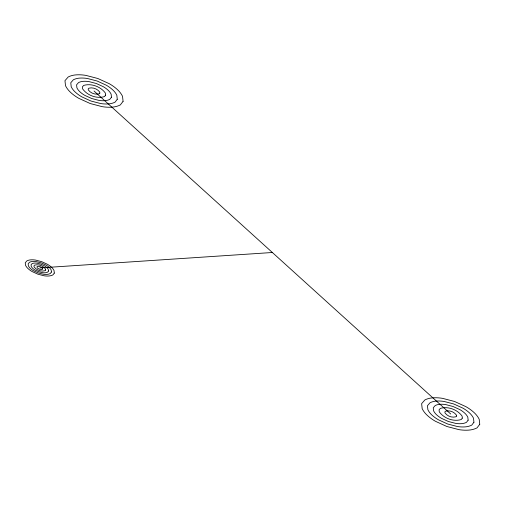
<?xml version="1.0" encoding="UTF-8"?>
<svg xmlns="http://www.w3.org/2000/svg" width="505" height="505" viewBox="0 0 505 505"><rect width="100%" height="100%" fill="white"/><g stroke="black" fill="none" stroke-linecap="round" stroke-linejoin="round"><path stroke-width="0.76" d="M39.775 267.928L272.359 252.5M94.025 91.014L450.694 413.986M99.832 93.084L99.289 93.797C95.413 95.003 90.666 93.229 88.324 89.959L88.211 88.949L88.855 88.211C92.712 87.062 97.402 88.836 99.725 92.074L99.832 93.084M105.646 95.148L104.554 96.575C96.802 98.986 87.308 95.439 82.618 88.899L82.403 86.885L83.691 85.408C91.392 83.104 100.785 86.652 105.431 93.135L105.646 95.148M111.46 97.212L109.819 99.352A14.348 10.51 22.5 0 1 104.724 100.703A21.166 15.503 22.5 0 1 98.911 100.394L91.721 98.519L84.909 95.42A21.166 15.503 22.5 0 1 80.068 91.942A13.515 9.898 22.5 0 1 76.918 87.845L76.59 84.821L78.528 82.599A13.515 9.898 22.5 0 1 83.325 81.33A21.166 15.503 22.5 0 1 89.139 81.64L96.322 83.508L103.134 86.614A21.166 15.503 22.5 0 1 107.982 90.092A13.515 9.898 22.5 0 1 111.132 94.189L111.46 97.212M117.267 99.277L115.083 102.136A19.133 14.014 22.5 0 1 108.291 103.935A28.223 20.673 22.5 0 1 100.539 103.519L90.957 101.025L81.873 96.884A28.223 20.673 22.5 0 1 75.415 92.251A18.022 13.199 22.5 0 1 71.218 86.784L70.776 82.757L73.358 79.796A18.022 13.199 22.5 0 1 79.758 78.098A28.223 20.673 22.5 0 1 87.51 78.515L97.093 81.008L106.176 85.149A28.223 20.673 22.5 0 1 112.628 89.783A18.022 13.199 22.5 0 1 116.832 95.249L117.267 99.277M123.081 101.347L120.348 104.914A23.918 17.524 22.5 0 1 111.857 107.167A35.281 25.843 22.5 0 1 102.168 106.65L90.187 103.525L78.837 98.355A35.281 25.843 22.5 0 1 70.763 92.56A22.523 16.501 22.5 0 1 65.511 85.73L64.968 80.686L68.194 76.987A22.523 16.501 22.5 0 1 76.192 74.866A35.281 25.843 22.5 0 1 85.875 75.384L97.856 78.509L109.213 83.678A35.281 25.843 22.5 0 1 117.28 89.473A22.523 16.501 22.5 0 1 122.532 96.303L123.081 101.347M42.685 268.957L41.562 269.537L39.396 269.178L37.452 268.079L36.871 266.892L37.995 266.312L40.16 266.672L42.104 267.77L42.685 268.957M45.589 269.992L45.046 270.705C41.164 271.911 36.417 270.137 34.075 266.867L33.968 265.857L34.611 265.119C38.462 263.97 43.159 265.744 45.482 268.982L45.589 269.992M48.493 271.021L47.678 272.094A7.177 5.258 22.5 0 1 45.128 272.769A10.586 7.752 22.5 0 1 42.224 272.612L38.626 271.677L35.224 270.125A10.586 7.752 22.5 0 1 32.8 268.389A6.761 4.949 22.5 0 1 31.222 266.337L31.064 264.828L32.03 263.717A6.761 4.949 22.5 0 1 34.428 263.08A10.586 7.752 22.5 0 1 37.332 263.238L40.93 264.172L44.333 265.725A10.586 7.752 22.5 0 1 46.757 267.461A6.761 4.949 22.5 0 1 48.328 269.512L48.493 271.021M51.403 272.056L50.311 273.483A9.57 7.007 22.5 0 1 46.914 274.385A14.108 10.34 22.5 0 1 43.039 274.177L38.241 272.927L33.702 270.857A14.108 10.34 22.5 0 1 30.477 268.54A9.008 6.603 22.5 0 1 28.375 265.807L28.154 263.793L29.448 262.316A9.008 6.603 22.5 0 1 32.642 261.464A14.108 10.34 22.5 0 1 36.518 261.672L41.315 262.922L45.854 264.992A14.108 10.34 22.5 0 1 49.08 267.309A9.008 6.603 22.5 0 1 51.182 270.042L51.403 272.056M54.306 273.091L52.943 274.871A11.956 8.762 22.5 0 1 48.695 276.001A17.637 12.922 22.5 0 1 43.853 275.743L37.862 274.177L32.181 271.595A17.637 12.922 22.5 0 1 28.147 268.698A11.261 8.25 22.5 0 1 25.521 265.283L25.25 262.758L26.86 260.908A11.261 8.25 22.5 0 1 30.862 259.848A17.637 12.922 22.5 0 1 35.703 260.107L41.694 261.672L47.369 264.254A17.637 12.922 22.5 0 1 51.409 267.151A11.261 8.25 22.5 0 1 54.035 270.566L54.306 273.091M456.507 416.051L455.958 416.764C452.082 417.97 447.335 416.196 444.993 412.926L444.88 411.916L445.53 411.177C449.381 410.028 454.077 411.802 456.394 415.041L456.507 416.051M462.315 418.115L461.223 419.541C453.471 421.953 443.977 418.405 439.287 411.865L439.072 409.852L440.36 408.375C448.061 406.07 457.454 409.618 462.1 416.101L462.315 418.115M468.129 420.179L466.487 422.319A14.348 10.51 22.5 0 1 461.393 423.67A21.166 15.503 22.5 0 1 455.579 423.36L448.389 421.492L441.578 418.386A21.166 15.503 22.5 0 1 436.737 414.908A13.515 9.898 22.5 0 1 433.587 410.811L433.258 407.787L435.196 405.565A13.515 9.898 22.5 0 1 439.994 404.297A21.166 15.503 22.5 0 1 445.808 404.606L452.998 406.481L459.809 409.58A21.166 15.503 22.5 0 1 464.651 413.058A13.515 9.898 22.5 0 1 467.8 417.155L468.129 420.179M473.936 422.243L471.752 425.103A19.133 14.014 22.5 0 1 464.96 426.902A28.223 20.673 22.5 0 1 457.208 426.485L447.626 423.992L438.542 419.851A28.223 20.673 22.5 0 1 432.084 415.217A18.022 13.199 22.5 0 1 427.887 409.751L427.451 405.723L430.026 402.763A18.022 13.199 22.5 0 1 436.427 401.065A28.223 20.673 22.5 0 1 444.179 401.481L453.761 403.975L462.845 408.116A28.223 20.673 22.5 0 1 469.303 412.749A18.022 13.199 22.5 0 1 473.501 418.216L473.936 422.243M479.75 424.314L477.017 427.88A23.918 17.524 22.5 0 1 468.526 430.134A35.281 25.843 22.5 0 1 458.837 429.616L446.856 426.491L435.506 421.322A35.281 25.843 22.5 0 1 427.438 415.527A22.523 16.501 22.5 0 1 422.18 408.697L421.637 403.653L424.863 399.954A22.523 16.501 22.5 0 1 432.861 397.833A35.281 25.843 22.5 0 1 442.55 398.35L454.532 401.475L465.881 406.645A35.281 25.843 22.5 0 1 473.949 412.44A22.523 16.501 22.5 0 1 479.207 419.27L479.75 424.314"/></g></svg>
